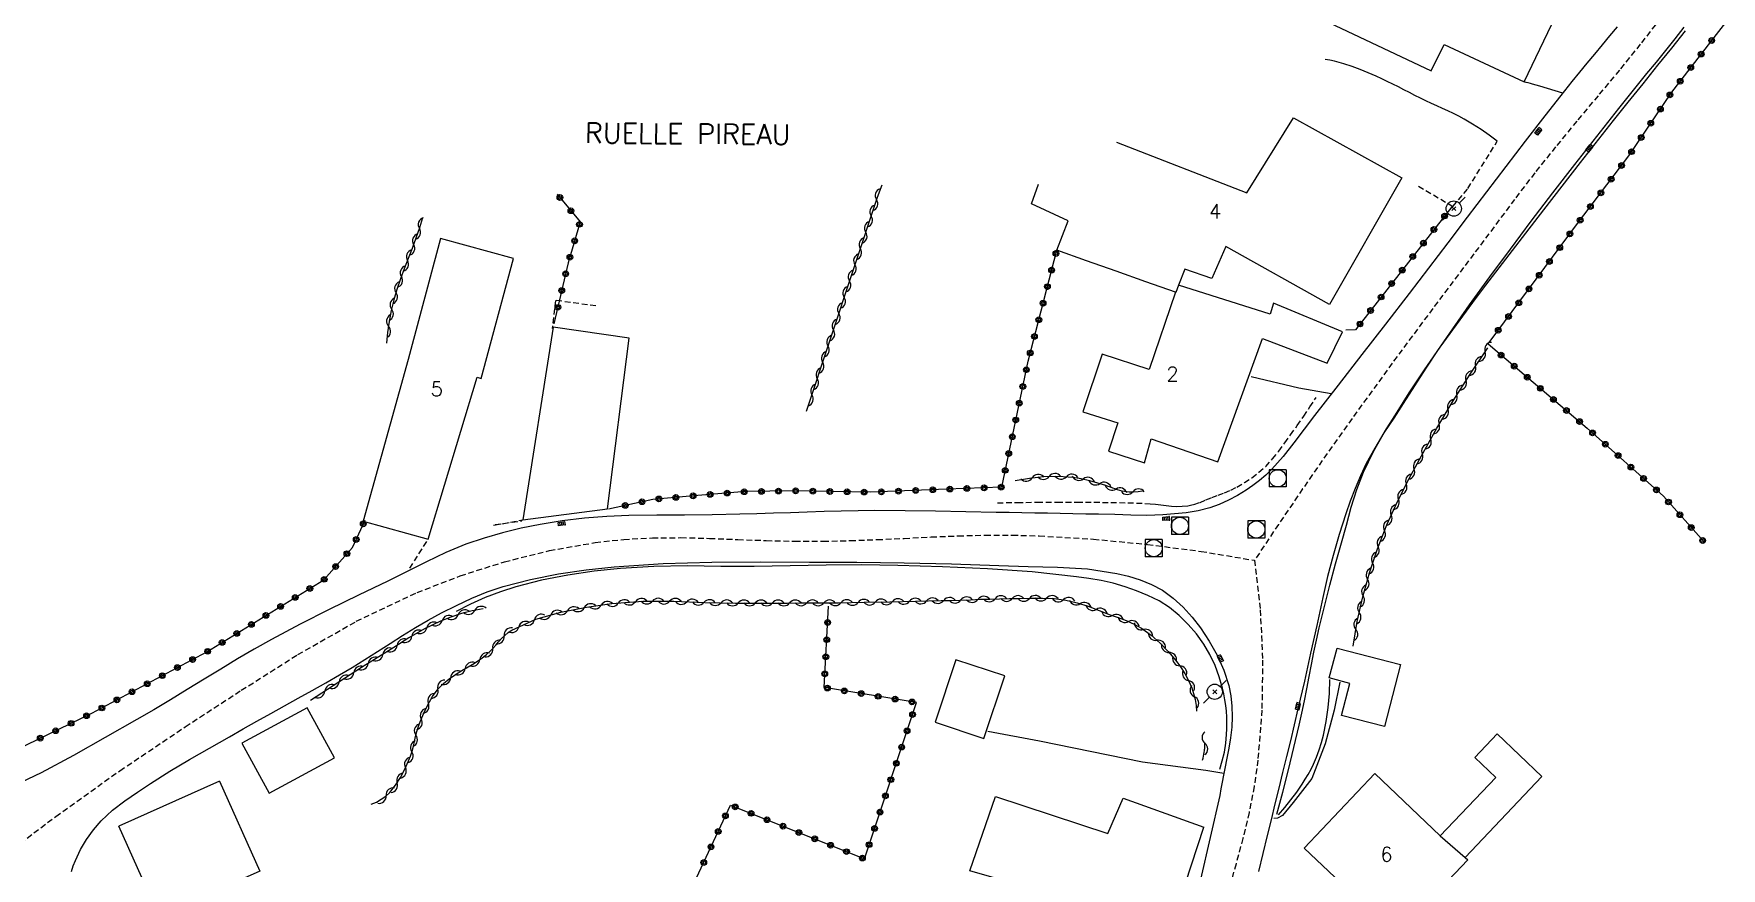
# Model space of a CAD drawing. Header units: millimetres. Extents: x 183000 to 184001, y 152999 to 154000.
# Drawn here: x 183497.6 to 183645.3, y 153094.2 to 153167.3 of the extents above; entities that cross this region are included whole.
import ezdxf
from ezdxf.enums import TextEntityAlignment as Align

# ---------------------------------------------------------------- set-up
doc = ezdxf.new("R2010")
doc.units = ezdxf.units.MM
doc.linetypes.add('DASHED', pattern=[0.75, 0.5, -0.25])
doc.layers.get('0').update_dxf_attribs({"linetype": 'CONTINUOUS'})
for name, color, linetype in [('W0001', 6, 'DASHED'), ('W0008', 7, 'CONTINUOUS'), ('W0017', 7, 'CONTINUOUS'), ('W0101', 7, 'CONTINUOUS'), ('W0104', 1, 'CONTINUOUS'), ('W0112', 1, 'DASHED'), ('W0211', 2, 'CONTINUOUS'), ('W0214', 2, 'CONTINUOUS'), ('W0310', 3, 'CONTINUOUS'), ('W0322', 7, 'CONTINUOUS'), ('W0323', 7, 'CONTINUOUS'), ('W0401', 7, 'CONTINUOUS'), ('W0420', 7, 'CONTINUOUS'), ('W0473', 7, 'CONTINUOUS'), ('W0989', 7, 'CONTINUOUS'), ('W0991', 7, 'CONTINUOUS'), ('W1102', 7, 'CONTINUOUS')]:
    doc.layers.add(name, color=color, linetype=linetype)
doc.styles.get("Standard").update_dxf_attribs({"font": 'romans.shx', "width": 0.85})

# ---------------------------------------------------------------- blocks, each defined once
blk = doc.blocks.new('T401')
for p, q in [((-0.3, 0.3), (0, 0.3)), ((-0.3, -0.25), (-0.3, 0.3)), ((-0.3, 0.15), (0, 0.15)), ((-0.3, 0), (0, 0)), ((0, 0.3), (0, -0.25)), ((-0.3, -0.15), (0, -0.15)), ((-0.3, -0.25), (-0.3, -0.3)), ((-0.3, -0.3), (0, -0.3)), ((0, -0.3), (0, -0.25))]:
    blk.add_line(p, q)
blk = doc.blocks.new('T420')
for p, q in [((0.75, 0.75), (-0.75, 0.75)), ((-0.75, 0.75), (-0.75, -0.75)), ((0.75, 0.75), (0.75, -0.75)), ((0.75, -0.75), (-0.75, -0.75))]:
    blk.add_line(p, q)
blk.add_ellipse((0, 0), major_axis=(-0.53, 0.53), ratio=1, start_param=3.926991, end_param=10.210176)
blk = doc.blocks.new('T473')
for p, q in [((-0.166667, 0.166667), (0.166667, -0.166667)), ((-0.166667, -0.166667), (0.166667, 0.166667)), ((0.500001, 0.500001), (1.000002, 1.000002)), ((-1.000002, -1.000002), (-0.500001, -0.500001))]:
    blk.add_line(p, q)
blk.add_ellipse((0, 0), major_axis=(0.471405, 0.471405), ratio=1, start_param=5.4977871438, end_param=11.780972451)
blk = doc.blocks.new('t310o')
at = {"color": 0, "linetype": 'Continuous'}
for centre, start, end in [((-0.5, 0.38), 216.8699, 323.1304), ((0.5, -0.37), 36.8699, 143.1303)]:
    blk.add_arc(centre, 0.625, start, end, dxfattribs=at)
blk = doc.blocks.new('t323o')
at = {"color": 0, "linetype": 'Continuous'}
for radius in [0.25, 0.15]:
    blk.add_circle((0, 0), radius, dxfattribs=at)
blk = doc.blocks.new('t322o')
at = {"color": 0, "linetype": 'Continuous'}
for radius in [0.25, 0.15]:
    blk.add_circle((0, 0), radius, dxfattribs=at)

msp = doc.modelspace()

# ---------------------------------------------------------------- linework, layer by layer
at = {"layer": 'W0001'}
for points in [[(183641.72, 153171), (183639.99, 153168.66), (183638.2, 153166.36), (183636.37, 153164.1), (183634.51, 153161.86), (183632.64, 153159.63), (183630.79, 153157.38), (183628.97, 153155.11), (183627.2, 153152.79), (183623.63, 153148.01), (183620.04, 153143.24), (183616.48, 153138.45), (183612.98, 153133.61), (183610.8, 153130.54), (183608.65, 153127.45), (183606.53, 153124.33), (183604.44, 153121.2)], [(183494.02, 153094.64), (183499.53, 153098.78), (183505.14, 153102.78), (183510.86, 153106.63), (183515.76, 153109.82), (183520.72, 153112.95), (183525.83, 153115.86), (183531.15, 153118.38), (183534.93, 153119.84), (183538.8, 153121.07), (183542.74, 153122.05), (183546.74, 153122.75), (183549.23, 153123.03), (183551.74, 153123.16), (183554.24, 153123.18), (183556.74, 153123.12), (183559.22, 153123.02), (183561.71, 153122.93), (183564.2, 153122.86), (183566.69, 153122.86), (183569.05, 153122.92), (183571.41, 153123.01), (183573.78, 153123.12), (183576.14, 153123.24), (183578.5, 153123.34), (183580.87, 153123.4), (183583.24, 153123.4), (183585.6, 153123.34), (183590.34, 153123.05), (183595.06, 153122.59), (183599.76, 153121.98), (183604.44, 153121.2)], [(183604.44, 153121.2), (183604.94, 153116.85), (183605.15, 153112.47), (183605.08, 153108.08), (183604.73, 153103.71), (183604.41, 153101.41), (183603.96, 153099.12), (183603.42, 153096.86), (183602.82, 153094.62), (183602.18, 153092.4), (183601.53, 153090.18), (183600.91, 153087.95), (183600.33, 153085.71), (183598.76, 153079.38), (183597.15, 153073.06), (183595.59, 153066.72), (183594.2, 153060.34), (183593.21, 153055.28), (183592.33, 153050.2), (183591.53, 153045.11), (183590.83, 153040)]]:
    msp.add_lwpolyline(points, dxfattribs=at)
at = {"layer": 'W0008'}
for points in [[(183636.17, 153167.9), (183635.51, 153167.11), (183634.85, 153166.31), (183634.19, 153165.51), (183633.53, 153164.72), (183632.87, 153163.92), (183632.22, 153163.11), (183631.58, 153162.3), (183629.85, 153160.11), (183628.13, 153157.89), (183626.43, 153155.67), (183624.74, 153153.45), (183623.05, 153151.22), (183621.36, 153148.99), (183619.66, 153146.77), (183617.96, 153144.55), (183615.89, 153141.87), (183613.83, 153139.2), (183611.76, 153136.54), (183609.68, 153133.88), (183608.78, 153132.68), (183607.88, 153131.47), (183606.95, 153130.28), (183605.94, 153129.16), (183605.42, 153128.66), (183604.87, 153128.19), (183604.3, 153127.75), (183603.7, 153127.34), (183602.95, 153126.88), (183602.16, 153126.46), (183601.35, 153126.09), (183600.52, 153125.79), (183599.5, 153125.53), (183598.47, 153125.36), (183597.44, 153125.26), (183596.41, 153125.18), (183595, 153125.13), (183593.6, 153125.15), (183592.2, 153125.2), (183590.79, 153125.23), (183589.67, 153125.25), (183588.55, 153125.27), (183587.44, 153125.29), (183586.32, 153125.31), (183585.2, 153125.33), (183584.08, 153125.35), (183582.96, 153125.37), (183581.84, 153125.39), (183579.18, 153125.44), (183576.53, 153125.5), (183573.87, 153125.54), (183571.22, 153125.55), (183569.74, 153125.53), (183568.26, 153125.5), (183566.78, 153125.46), (183565.3, 153125.41), (183563.83, 153125.36), (183562.35, 153125.31), (183560.87, 153125.27), (183559.39, 153125.23), (183556.97, 153125.19), (183554.54, 153125.16), (183552.12, 153125.14), (183549.69, 153125.13)], [(183642, 153167.87), (183641.21, 153166.83), (183640.4, 153165.81), (183639.58, 153164.8), (183638.75, 153163.79), (183637.92, 153162.78), (183637.1, 153161.77), (183636.29, 153160.75), (183634.36, 153158.29), (183632.43, 153155.83), (183630.52, 153153.36), (183628.63, 153150.87), (183626.81, 153148.44), (183625.01, 153146), (183623.23, 153143.55), (183621.49, 153141.07), (183620.45, 153139.55), (183619.44, 153138.02), (183618.44, 153136.48), (183617.46, 153134.93), (183616.62, 153133.63), (183615.77, 153132.34), (183614.96, 153131.02), (183614.22, 153129.66), (183613.7, 153128.59), (183613.24, 153127.49), (183612.82, 153126.38), (183612.42, 153125.26), (183611.84, 153123.45), (183611.31, 153121.63), (183610.84, 153119.79), (183610.42, 153117.94)], [(183549.69, 153125.13), (183547.74, 153125.04), (183545.79, 153124.89), (183543.85, 153124.65), (183541.92, 153124.34), (183540.27, 153124), (183538.63, 153123.6), (183537.01, 153123.14), (183535.42, 153122.6), (183533.67, 153121.88), (183531.96, 153121.07), (183530.28, 153120.22), (183528.59, 153119.38), (183526.03, 153118.14), (183523.46, 153116.89), (183520.92, 153115.61), (183518.4, 153114.27), (183516.9, 153113.43), (183515.42, 153112.57), (183513.96, 153111.68), (183512.5, 153110.79), (183511.04, 153109.89), (183509.57, 153108.99), (183508.1, 153108.12), (183506.62, 153107.26), (183503.85, 153105.68), (183501.08, 153104.1), (183498.26, 153102.59), (183495.37, 153101.23)], [(183500.9, 153093.96), (183501.06, 153094.45), (183501.25, 153094.93), (183501.69, 153095.88), (183502.22, 153096.77), (183502.83, 153097.62), (183503.51, 153098.41), (183504.5, 153099.34), (183505.57, 153100.16), (183506.69, 153100.91), (183507.81, 153101.65), (183509.5, 153102.74), (183511.24, 153103.76), (183512.99, 153104.76), (183514.73, 153105.76), (183515.93, 153106.44), (183517.13, 153107.12), (183518.34, 153107.79), (183519.55, 153108.45), (183520.75, 153109.12), (183521.96, 153109.79), (183523.16, 153110.47), (183524.35, 153111.16), (183525.47, 153111.83), (183526.58, 153112.52), (183527.68, 153113.23), (183528.78, 153113.93), (183529.88, 153114.63), (183531, 153115.31), (183532.13, 153115.97), (183533.28, 153116.59), (183534.59, 153117.25), (183535.93, 153117.87), (183537.29, 153118.43), (183538.68, 153118.91), (183541.08, 153119.53), (183543.51, 153120), (183545.95, 153120.35), (183548.4, 153120.62), (183552.67, 153120.93), (183556.95, 153121.04), (183561.23, 153121.05), (183565.5, 153121.04), (183569.64, 153121.03), (183573.78, 153120.98), (183577.91, 153120.88), (183582.05, 153120.73), (183584.62, 153120.66), (183587.21, 153120.6), (183589.81, 153120.44), (183592.38, 153120.04), (183593.41, 153119.8), (183594.44, 153119.49), (183595.43, 153119.09), (183596.38, 153118.57), (183597.33, 153117.88), (183598.2, 153117.09), (183598.99, 153116.22), (183599.7, 153115.3), (183600.48, 153114.12), (183601.17, 153112.89), (183601.74, 153111.59), (183602.18, 153110.24), (183602.36, 153109.34), (183602.45, 153108.42), (183602.47, 153107.5), (183602.44, 153106.58), (183602.35, 153105.67), (183602.2, 153104.76), (183602.01, 153103.87), (183601.83, 153102.97), (183601.73, 153102.38), (183601.62, 153101.78), (183601.5, 153101.19), (183601.39, 153100.6)], [(183610.42, 153117.94), (183609.89, 153115.5), (183609.35, 153113.06), (183608.8, 153110.62), (183608.24, 153108.19), (183607.91, 153106.8), (183607.58, 153105.41), (183607.24, 153104.03), (183606.9, 153102.64), (183606.56, 153101.25), (183606.23, 153099.87), (183605.89, 153098.48), (183605.55, 153097.1), (183604.79, 153093.96)], [(183601.39, 153100.6), (183600.55, 153096.93), (183599.71, 153093.27)]]:
    msp.add_lwpolyline(points, dxfattribs=at)
at = {"layer": 'W0017'}
for points in [[(183625.68, 153157.88), (183624.98, 153158.4), (183624.26, 153158.89), (183623.53, 153159.36), (183622.78, 153159.8), (183622.31, 153160.06), (183621.84, 153160.3), (183621.36, 153160.53), (183620.88, 153160.75), (183620.4, 153160.97), (183619.92, 153161.19), (183619.43, 153161.42), (183618.96, 153161.65), (183618.47, 153161.89), (183617.99, 153162.13), (183617.51, 153162.38), (183617.03, 153162.63), (183616.55, 153162.87), (183616.06, 153163.11), (183615.58, 153163.35), (183615.08, 153163.57), (183614.39, 153163.87), (183613.69, 153164.15), (183612.98, 153164.41), (183612.26, 153164.65), (183611.86, 153164.77), (183611.45, 153164.87), (183611.04, 153164.96), (183610.63, 153165.04)], [(183631.41, 153162.08), (183630.75, 153162.29), (183630.09, 153162.5), (183629.42, 153162.69), (183628.76, 153162.88), (183628.58, 153162.93), (183628.4, 153162.98), (183628.22, 153163.02), (183628.05, 153163.07)], [(183611.15, 153135.76), (183608.31, 153136.27), (183604.15, 153137.27)], [(183601.75, 153102.54), (183600.17, 153102.79), (183594.64, 153103.52), (183585.61, 153105.37), (183581.1, 153106.21)]]:
    msp.add_lwpolyline(points, dxfattribs=at)
at = {"layer": 'W0101'}
for points in [[(183592.36, 153157.79), (183603.76, 153153.35), (183607.86, 153159.91), (183617.32, 153154.66), (183611, 153143.6), (183601.94, 153148.66), (183600.7, 153145.86), (183598.33, 153146.68), (183597.78, 153145.27)], [(183597.51, 153144.66), (183594.92, 153145.58), (183592.32, 153146.5), (183589.73, 153147.42), (183587.13, 153148.34), (183588.13, 153150.92), (183584.92, 153152.4), (183585.52, 153154.11)], [(183601.23, 153129.82), (183605.13, 153140.62), (183610.79, 153138.46), (183612.13, 153141.2), (183606.1, 153143.7), (183605.81, 153142.73), (183597.78, 153145.27)], [(183597.51, 153144.66), (183595.22, 153137.91), (183591.11, 153139.25), (183589.42, 153134.19), (183592.48, 153133.24), (183591.66, 153130.74), (183594.8, 153129.74), (183595.38, 153131.82), (183601.23, 153129.82)], [(183597.54, 153144.65), (183597.51, 153144.66)], [(183513.87, 153101.88), (183505.05, 153097.94)], [(183513.87, 153101.88), (183517.39, 153093.99), (183513.02, 153092.04), (183515.27, 153087.01), (183510.81, 153085.03), (183505.05, 153097.94)], [(183596.2, 153086.27), (183584.63, 153090.14), (183585.21, 153092.38), (183579.52, 153094.01), (183581.76, 153100.52), (183591.61, 153097.28), (183592.93, 153100.39), (183599.99, 153097.83)], [(183596.2, 153086.27), (183599.99, 153097.83)]]:
    msp.add_lwpolyline(points, dxfattribs=at)
for points in [[(183532.12, 153123.04), (183536.42, 153137.24), (183536.76, 153137.11), (183539.58, 153147.62), (183533.2, 153149.36), (183530.36, 153138.77), (183526.43, 153124.62)], [(183622.87, 153095.2), (183623.1, 153094.99), (183616.83, 153088.38), (183608.79, 153096.01), (183614.98, 153102.53), (183620.7, 153097.09), (183622.87, 153095.2)]]:
    msp.add_lwpolyline(points, close=True, dxfattribs=at)
at = {"layer": 'W0104'}
for points in [[(183605.19, 153171), (183619.9, 153164.04), (183621.04, 153166.33), (183628.05, 153163.07), (183631.82, 153171)], [(183611.9, 153110.53), (183611.4, 153108.08), (183610.63, 153105.13), (183609.45, 153102.1), (183607.82, 153099.99), (183606.89, 153098.86), (183606.45, 153098.62), (183606.13, 153098.6)], [(183620.7, 153097.09), (183625.56, 153102.2), (183623.72, 153103.95), (183625.67, 153106), (183629.59, 153102.27), (183622.87, 153095.2)]]:
    msp.add_lwpolyline(points, dxfattribs=at)
for points in [[(183543.05, 153141.59), (183540.39, 153124.73), (183547.8, 153125.71), (183549.72, 153140.64)], [(183612.04, 153107.62), (183612.77, 153110.43), (183610.98, 153110.9), (183611.67, 153113.52), (183617.22, 153112.07), (183615.8, 153106.64), (183612.04, 153107.62)], [(183580.76, 153105.61), (183582.58, 153111.09), (183578.31, 153112.5), (183576.49, 153107.02), (183580.76, 153105.61)], [(183521.53, 153108.29), (183515.81, 153105.18), (183518.19, 153100.81), (183523.91, 153103.92), (183521.53, 153108.29)]]:
    msp.add_lwpolyline(points, close=True, dxfattribs=at)
at = {"layer": 'W0112'}
for points in [[(183618.8, 153153.95), (183621.8, 153152.16), (183623.12, 153153.74), (183625.68, 153157.88)], [(183546.8, 153143.46), (183543.27, 153143.94), (183542.98, 153141.49)], [(183581.94, 153126.23), (183583.68, 153126.26), (183585.42, 153126.28), (183587.16, 153126.29), (183588.9, 153126.29), (183590.39, 153126.28), (183591.87, 153126.26), (183593.36, 153126.23), (183594.85, 153126.18), (183595.32, 153126.15), (183595.78, 153126.11), (183596.25, 153126.05), (183596.71, 153126), (183597.18, 153125.95), (183597.65, 153125.92), (183598.12, 153125.93), (183598.59, 153125.97), (183599.14, 153126.09), (183599.67, 153126.27), (183600.19, 153126.48), (183600.7, 153126.68), (183601.25, 153126.89), (183601.81, 153127.1), (183602.36, 153127.34), (183602.89, 153127.61), (183603.56, 153128), (183604.21, 153128.43), (183604.83, 153128.91), (183605.42, 153129.42), (183606.02, 153130.07), (183606.57, 153130.76), (183607.09, 153131.48), (183607.6, 153132.19), (183608.18, 153132.99), (183608.74, 153133.8), (183609.29, 153134.62), (183609.82, 153135.46)], [(183537.84, 153124.26), (183540.39, 153124.73)], [(183537.97, 153124.33), (183540.32, 153124.65)], [(183530.51, 153120.51), (183532.12, 153123.04)]]:
    msp.add_lwpolyline(points, dxfattribs=at)
at = {"layer": 'W0211'}
msp.add_lwpolyline([(183606.55, 153098.91), (183607.1, 153099.56), (183607.62, 153100.22), (183608.13, 153100.9), (183608.61, 153101.6), (183608.88, 153102.03), (183609.14, 153102.46), (183609.39, 153102.91), (183609.61, 153103.37), (183609.87, 153103.98), (183610.1, 153104.61), (183610.31, 153105.25), (183610.48, 153105.9), (183610.71, 153107.1), (183610.89, 153108.32), (183610.99, 153109.54), (183611.03, 153110.77)], dxfattribs=at)
at = {"layer": 'W0214'}
for points in [[(183606.39, 153098.97), (183606.91, 153100.91), (183607.41, 153102.86), (183607.88, 153104.81), (183608.34, 153106.77), (183608.58, 153107.83), (183608.8, 153108.89), (183609.01, 153109.96), (183609.22, 153111.02), (183609.43, 153112.09), (183609.64, 153113.15), (183609.87, 153114.22), (183610.11, 153115.28), (183610.56, 153117.15), (183611.04, 153119.02), (183611.54, 153120.88), (183612.06, 153122.73), (183612.49, 153124.28), (183612.91, 153125.84), (183613.39, 153127.39), (183613.98, 153128.9), (183614.86, 153130.71), (183615.85, 153132.46), (183616.91, 153134.16), (183617.98, 153135.85), (183619.31, 153137.87), (183620.7, 153139.85), (183622.11, 153141.81), (183623.54, 153143.76), (183624.68, 153145.29), (183625.84, 153146.8), (183627.01, 153148.31), (183628.18, 153149.82), (183629.77, 153151.88), (183631.37, 153153.95), (183632.97, 153156.01), (183634.58, 153158.06), (183635.86, 153159.68), (183637.15, 153161.3), (183638.45, 153162.91), (183639.74, 153164.52), (183640.96, 153166.03), (183642.17, 153167.55)], [(183601.39, 153102.92), (183601.62, 153103.66), (183601.8, 153104.41), (183601.92, 153105.18), (183601.99, 153105.95), (183602.01, 153106.46), (183602.02, 153106.97), (183602.01, 153107.48), (183601.98, 153107.99), (183601.92, 153108.5), (183601.85, 153109), (183601.76, 153109.51), (183601.65, 153110.01), (183601.35, 153111.01), (183600.98, 153112), (183600.53, 153112.95), (183599.99, 153113.85), (183599.35, 153114.75), (183598.64, 153115.59), (183597.85, 153116.37), (183596.99, 153117.07), (183596.08, 153117.65), (183595.11, 153118.13), (183594.12, 153118.53), (183593.11, 153118.88), (183592.07, 153119.19), (183591.01, 153119.42), (183589.94, 153119.6), (183588.87, 153119.75), (183584.97, 153120.18), (183581.06, 153120.46), (183577.14, 153120.63), (183573.22, 153120.75), (183570.08, 153120.8), (183566.94, 153120.78), (183563.8, 153120.72), (183560.65, 153120.67), (183557.73, 153120.67), (183554.81, 153120.7), (183551.88, 153120.67), (183548.96, 153120.49), (183546.64, 153120.24), (183544.34, 153119.9), (183542.05, 153119.46), (183539.79, 153118.88), (183538.44, 153118.45), (183537.12, 153117.94), (183535.83, 153117.37), (183534.57, 153116.72)]]:
    msp.add_lwpolyline(points, dxfattribs=at)
at = {"layer": 'W0310'}
for points in [[(183565.24, 153134.24), (183571.43, 153152.97), (183571.84, 153154.06)], [(183531.63, 153151.16), (183531.37, 153150.29), (183531.05, 153149.39), (183530.72, 153148.49), (183530.37, 153147.6), (183530.02, 153146.71), (183529.69, 153145.82), (183529.38, 153144.91), (183529.12, 153143.99), (183528.89, 153143.05), (183528.71, 153142.11), (183528.56, 153141.15), (183528.46, 153140.19)], [(183613.06, 153113.67), (183613.43, 153115.84), (183613.91, 153117.99), (183614.5, 153120.11), (183615.19, 153122.2), (183616.02, 153124.3), (183616.96, 153126.35), (183617.98, 153128.36), (183619.04, 153130.35), (183620.39, 153132.77), (183621.82, 153135.16), (183623.31, 153137.5), (183624.86, 153139.8)], [(183583.5, 153128.18), (183584.75, 153128.4), (183586.01, 153128.52), (183587.29, 153128.55), (183588.55, 153128.47), (183589.28, 153128.36), (183590, 153128.18), (183590.7, 153127.97), (183591.4, 153127.76), (183591.61, 153127.7), (183591.81, 153127.63), (183592.02, 153127.55), (183592.22, 153127.47), (183592.42, 153127.4), (183592.63, 153127.33), (183592.84, 153127.27), (183593.06, 153127.24), (183593.46, 153127.2), (183593.85, 153127.19), (183594.25, 153127.22), (183594.64, 153127.29)], [(183527.14, 153099.86), (183527.59, 153100.04), (183528.01, 153100.28), (183528.4, 153100.56), (183528.75, 153100.89), (183529.27, 153101.51), (183529.71, 153102.2), (183530.08, 153102.92), (183530.41, 153103.65), (183530.57, 153104.07), (183530.71, 153104.49), (183530.82, 153104.92), (183530.92, 153105.35), (183531.02, 153105.78), (183531.13, 153106.21), (183531.26, 153106.64), (183531.41, 153107.05), (183531.73, 153107.81), (183532.08, 153108.56), (183532.49, 153109.28), (183532.99, 153109.95), (183533.46, 153110.42), (183533.97, 153110.83), (183534.51, 153111.2), (183535.07, 153111.54), (183535.62, 153111.87), (183536.18, 153112.2), (183536.72, 153112.56), (183537.23, 153112.95), (183537.52, 153113.21), (183537.78, 153113.49), (183538.03, 153113.77), (183538.28, 153114.06), (183538.54, 153114.35), (183538.82, 153114.62), (183539.12, 153114.87), (183539.45, 153115.09), (183541.54, 153116.04), (183543.74, 153116.67), (183545.97, 153117.09), (183548.19, 153117.41), (183550.9, 153117.62), (183553.62, 153117.61), (183556.33, 153117.51), (183559.02, 153117.46), (183560.15, 153117.46), (183561.27, 153117.46), (183562.4, 153117.46), (183563.53, 153117.46), (183564.65, 153117.47), (183565.78, 153117.47), (183566.91, 153117.48), (183568.03, 153117.49), (183570.28, 153117.52), (183572.52, 153117.57), (183574.77, 153117.62), (183577.02, 153117.67), (183577.87, 153117.69), (183578.72, 153117.72), (183579.57, 153117.75), (183580.43, 153117.79), (183581.28, 153117.81), (183582.13, 153117.84), (183582.99, 153117.85), (183583.84, 153117.86), (183584.86, 153117.87), (183585.88, 153117.88), (183586.9, 153117.85), (183587.92, 153117.72), (183588.92, 153117.49), (183589.89, 153117.17), (183590.85, 153116.8), (183591.8, 153116.43), (183592.5, 153116.18), (183593.21, 153115.92), (183593.9, 153115.62), (183594.56, 153115.25), (183595.4, 153114.64), (183596.17, 153113.96), (183596.88, 153113.21), (183597.54, 153112.43), (183597.95, 153111.87), (183598.33, 153111.29), (183598.66, 153110.67), (183598.94, 153110.03), (183599.1, 153109.53), (183599.23, 153109.02), (183599.32, 153108.5), (183599.36, 153107.98)], [(183536.92, 153116.96), (183535.97, 153116.77), (183535.03, 153116.53), (183534.1, 153116.23), (183533.2, 153115.88), (183531.79, 153115.19), (183530.44, 153114.4), (183529.12, 153113.57), (183527.8, 153112.74), (183526.29, 153111.81), (183524.79, 153110.86), (183523.3, 153109.9), (183521.82, 153108.92)]]:
    msp.add_lwpolyline(points, dxfattribs=at)
msp.add_lwpolyline([(183599.89, 153103.71, 0.039082), (183600.04, 153104.42, 0.019729), (183600.09, 153104.84, 0.019338), (183600.1, 153105.26)], format="xyb", dxfattribs=at)
at = {"layer": 'W0322'}
for points in [[(183624.88, 153140.13), (183632.63, 153150.55), (183637.19, 153156.59), (183640.96, 153162.17), (183647.79, 153171)], [(183582.31, 153127.6), (183577.52, 153127.42), (183570.82, 153127.16), (183564.11, 153127.29), (183559.92, 153127.21), (183555.02, 153126.81), (183551.78, 153126.52), (183547.9, 153125.68)], [(183478.01, 153100.41), (183482.67, 153100.73), (183489.73, 153102.23), (183496.06, 153104.6), (183502.69, 153107.81), (183512.76, 153113.19), (183522.98, 153119.49), (183525.51, 153122.33), (183526.59, 153124.7)]]:
    msp.add_lwpolyline(points, dxfattribs=at)
at = {"layer": 'W0323'}
for points in [[(183543.4, 153153.24), (183545.43, 153150.81), (183544.37, 153147.23), (183543.13, 153141.88)], [(183621.7, 153152.13), (183613.27, 153141.36), (183612.42, 153141.33)], [(183582.31, 153127.6), (183584.63, 153138.64), (183587.13, 153148.34)], [(183624.88, 153140.13), (183633.55, 153132.77), (183640.22, 153126.82), (183643.75, 153122.83)], [(183554.97, 153092.03), (183558.57, 153099.78), (183570.3, 153095.07), (183574.86, 153108.74), (183566.77, 153110.06), (183567.16, 153117.17)]]:
    msp.add_lwpolyline(points, dxfattribs=at)
at = {"layer": 'W1102'}
msp.add_lwpolyline([(183597.78, 153145.27), (183597.54, 153144.65)], dxfattribs=at)

# ---------------------------------------------------------------- block references
at = {"layer": 'W0310'}
for p, rotation in [((183571.36, 153152.76), 71.7131783497642), ((183531.35, 153150.24), 250.818506155149), ((183570.89, 153151.33), 71.7131783497642), ((183530.84, 153148.83), 249.2939301936443), ((183570.42, 153149.91), 71.7131783497642), ((183530.3, 153147.43), 248.6607290011819), ((183569.94, 153148.48), 71.7131783497642), ((183529.77, 153146.03), 249.6797939260336), ((183569, 153145.64), 71.7131783497642), ((183569.47, 153147.06), 71.7131783497642), ((183529.3, 153144.61), 253.9978857284124), ((183568.53, 153144.21), 71.7131783497642), ((183528.92, 153143.16), 256.606571477353), ((183568.06, 153142.79), 71.7131783497642), ((183528.65, 153141.68), 261.3364051823258), ((183567.59, 153141.36), 71.7131783497642), ((183567.12, 153139.94), 71.7131783497642), ((183566.65, 153138.52), 71.7131783497642), ((183624.62, 153139.44), 56.01427474051938), ((183566.18, 153137.09), 71.7131783497642), ((183622.95, 153136.94), 57.5957881246804), ((183623.78, 153138.2), 56.01427474051938), ((183565.71, 153135.67), 71.7131783497642), ((183622.15, 153135.68), 57.5957881246804), ((183621.37, 153134.4), 59.17730177806315), ((183620.6, 153133.11), 59.17730177806315), ((183619.86, 153131.81), 60.75881570173295), ((183619.12, 153130.5), 60.75881570173295), ((183618.41, 153129.18), 61.92421128770334), ((183584.98, 153128.42), 5.446342462317336), ((183586.47, 153128.53), 1.117535905290482), ((183587.97, 153128.51), 356.7887283849738), ((183589.46, 153128.32), 345.8523278723947), ((183590.9, 153127.91), 343.4559418619234), ((183592.32, 153127.43), 340.0458130941822), ((183593.79, 153127.2), 359.4718868785329), ((183617.04, 153126.51), 63.09956248071551), ((183617.72, 153127.85), 63.09956248071551), ((183616.41, 153125.15), 65.29912095810629), ((183615.81, 153123.78), 68.51881108969576), ((183615.26, 153122.38), 68.51881108969576), ((183614.78, 153120.96), 71.74641540845047), ((183614.34, 153119.53), 74.55994163063724), ((183613.94, 153118.08), 74.55994163063724), ((183536.2, 153116.82), 190.9958552017434), ((183544.31, 153116.78), 10.53765915018838), ((183545.78, 153117.05), 10.53765915018838), ((183547.27, 153117.27), 8.115596908197768), ((183548.75, 153117.45), 4.533518991766961), ((183550.25, 153117.57), 4.533518991766961), ((183551.75, 153117.62), 359.7097419478245), ((183553.25, 153117.61), 359.7097419478245), ((183554.75, 153117.56), 357.8604366656904), ((183556.25, 153117.51), 357.8604366656904), ((183557.75, 153117.48), 359.0146254186633), ((183559.25, 153117.46), 0.1657825673866707), ((183560.75, 153117.46), 0.06391895107165516), ((183562.25, 153117.46), 0.007392826342844671), ((183563.75, 153117.46), 0.05228297831000826), ((183565.25, 153117.47), 0.1756270926768254), ((183566.75, 153117.47), 0.344305125392831), ((183568.25, 153117.49), 0.8541872470974496), ((183569.75, 153117.51), 0.8541872470974496), ((183571.25, 153117.54), 1.158553090794506), ((183572.74, 153117.57), 1.331134142118147), ((183574.24, 153117.61), 1.331134142118147), ((183575.74, 153117.64), 1.371925091743786), ((183577.24, 153117.68), 1.575325781974372), ((183578.74, 153117.72), 2.104122534277564), ((183580.24, 153117.78), 2.112219194985353), ((183581.74, 153117.83), 1.536946570386936), ((183583.24, 153117.85), 0.2523941986298472), ((183584.74, 153117.86), 0.550510107847132), ((183586.24, 153117.87), 358.2700750093682), ((183587.73, 153117.75), 353.0401922725658), ((183589.19, 153117.4), 341.6775333360634), ((183590.6, 153116.9), 338.9944213821364), ((183613.61, 153116.62), 77.37346751760789), ((183531.99, 153115.29), 205.8798697935627), ((183533.34, 153115.93), 201.4368033811929), ((183534.75, 153116.44), 197.9564862325242), ((183540.05, 153115.36), 24.54053473924076), ((183541.42, 153115.99), 24.54053473924076), ((183542.85, 153116.42), 16.0423987010458), ((183592, 153116.36), 339.9150510619879), ((183593.41, 153115.83), 336.842016232389), ((183594.73, 153115.13), 323.8246785655165), ((183613.31, 153115.15), 80.18699307124405), ((183529.41, 153113.75), 212.3575253876751), ((183530.69, 153114.55), 210.3027942547074), ((183537.77, 153113.48), 46.33921964137119), ((183538.78, 153114.59), 44.71633272924613), ((183595.9, 153114.19), 318.4388204085433), ((183526.87, 153112.17), 211.6591107478978), ((183528.14, 153112.96), 212.0235639969314), ((183536.64, 153112.51), 33.39700441911883), ((183596.95, 153113.13), 310.1029438620035), ((183597.89, 153111.96), 306.5438965574706), ((183524.33, 153110.57), 212.8763366699998), ((183525.6, 153111.37), 212.2677258335186), ((183534.09, 153110.92), 34.48247116502577), ((183535.36, 153111.72), 30.42004488328278), ((183598.66, 153110.67), 298.2761660930199), ((183523.07, 153109.75), 213.4849432560511), ((183532.97, 153109.92), 52.77736818429624), ((183599.17, 153109.26), 283.9232600681019), ((183531.52, 153107.31), 67.17011810852223), ((183532.14, 153108.68), 60.45748860474743), ((183531.05, 153105.89), 75.7344707617155), ((183530.69, 153104.44), 72.52279303109694), ((183600.1, 153105.19), 90.09415940476), ((183530.13, 153103.05), 65.526815585398), ((183529.41, 153101.73), 57.73333887814249), ((183528.44, 153100.6), 42.51190218177406)]:
    msp.add_blockref('t310o', p, dxfattribs=dict(at, rotation=rotation))
at = {"layer": 'W0322'}
for p, rotation in [((183643.53, 153165.5), 52.24909415458573), ((183644.45, 153166.69), 52.24909415458573), ((183642.62, 153164.32), 52.24909415458573), ((183641.7, 153163.13), 52.24909415458573), ((183640.79, 153161.93), 56.0021775167307), ((183639.96, 153160.69), 56.0021775167307), ((183638.28, 153158.2), 56.0021775167307), ((183639.12, 153159.45), 56.0021775167307), ((183637.44, 153156.96), 56.0021775167307), ((183636.56, 153155.75), 52.93341547677631), ((183635.65, 153154.55), 52.93341547677631), ((183634.75, 153153.36), 52.93341547677631), ((183632.94, 153150.96), 52.93341547677631), ((183633.84, 153152.16), 52.93341547677631), ((183632.04, 153149.76), 53.36408381868711), ((183631.15, 153148.56), 53.36408381868711), ((183630.25, 153147.35), 53.36408381868711), ((183628.46, 153144.95), 53.36408381868711), ((183629.36, 153146.15), 53.36408381868711), ((183627.57, 153143.74), 53.36408381868711), ((183626.67, 153142.54), 53.36408381868711), ((183625.77, 153141.33), 53.36408381868711), ((183559.78, 153127.2), 184.6136002432285), ((183561.28, 153127.23), 181.0838816995313), ((183562.78, 153127.26), 181.0838816995313), ((183564.28, 153127.28), 178.8796475562373), ((183565.78, 153127.25), 178.8796475562373), ((183567.28, 153127.22), 178.8796475562373), ((183571.78, 153127.19), 182.2575324226459), ((183573.28, 153127.25), 182.2575324226459), ((183574.78, 153127.31), 182.2575324226459), ((183576.28, 153127.37), 182.2575324226459), ((183577.78, 153127.43), 182.2055411359092), ((183579.27, 153127.49), 182.2055411359092), ((183580.77, 153127.54), 182.2055411359092), ((183582.27, 153127.6), 182.2055411359092), ((183549.37, 153126), 192.2839011571279), ((183550.83, 153126.32), 192.2839011571279), ((183552.31, 153126.57), 185.1133703122491), ((183553.8, 153126.7), 185.1133703122491), ((183555.3, 153126.84), 184.6136002432285), ((183556.79, 153126.96), 184.6136002432285), ((183558.29, 153127.08), 184.6136002432285), ((183568.78, 153127.2), 178.8796475562373), ((183570.28, 153127.17), 178.8796475562373), ((183526.44, 153124.38), 65.51106714530127), ((183525.82, 153123.02), 65.51106714530127), ((183525.01, 153121.78), 48.36939702677694), ((183524.02, 153120.65), 48.36939702677694), ((183521.76, 153118.73), 31.63516969129287), ((183523.02, 153119.53), 48.36939702677694), ((183519.2, 153117.16), 31.63516969129287), ((183520.48, 153117.95), 31.63516969129287), ((183516.65, 153115.59), 31.63516969129287), ((183517.92, 153116.37), 31.63516969129287), ((183514.09, 153114.01), 31.63516969129287), ((183515.37, 153114.8), 31.63516969129287), ((183511.5, 153112.51), 28.10656974686021), ((183512.82, 153113.23), 31.63516969129287), ((183508.85, 153111.1), 28.10656974686021), ((183510.17, 153111.81), 28.10656974686021), ((183506.2, 153109.69), 28.10656974686021), ((183507.53, 153110.39), 28.10656974686021), ((183503.56, 153108.27), 28.10656974686021), ((183504.88, 153108.98), 28.10656974686021), ((183500.87, 153106.93), 25.83582355080012), ((183502.22, 153107.59), 25.83582355080012), ((183498.17, 153105.63), 25.83582355080012), ((183499.52, 153106.28), 25.83582355080012)]:
    msp.add_blockref('t322o', p, dxfattribs=dict(at, rotation=rotation))
at = {"layer": 'W0323'}
for p, rotation in [((183543.65, 153152.95), 309.8085286201115), ((183544.61, 153151.79), 309.8085286201115), ((183621.07, 153151.33), 231.9634669648292), ((183545.36, 153150.6), 253.6134131444421), ((183620.14, 153150.15), 231.9634669648292), ((183544.94, 153149.16), 253.6134131444421), ((183587.06, 153148.05), 75.52794773711946), ((183618.29, 153147.78), 231.9634669648292), ((183619.22, 153148.96), 231.9634669648292), ((183544.52, 153147.72), 253.6134131444421), ((183586.68, 153146.6), 75.52794773711946), ((183617.37, 153146.6), 231.9634669648292), ((183544.15, 153146.27), 256.9671104293365), ((183586.31, 153145.15), 75.52794773711946), ((183616.44, 153145.42), 231.9634669648292), ((183543.81, 153144.8), 256.9671104293365), ((183585.93, 153143.7), 75.52794773711946), ((183615.52, 153144.24), 231.9634669648292), ((183543.47, 153143.34), 256.9671104293365), ((183585.56, 153142.25), 75.52794773711946), ((183613.67, 153141.88), 231.9634669648292), ((183614.6, 153143.06), 231.9634669648292), ((183585.18, 153140.79), 75.52794773711946), ((183584.81, 153139.34), 75.52794773711946), ((183626.02, 153139.16), 319.6831161681607), ((183584.47, 153137.88), 78.14186428614289), ((183627.17, 153138.19), 319.6831161681607), ((183584.16, 153136.41), 78.14186428614289), ((183628.31, 153137.22), 319.6831161681607), ((183629.45, 153136.25), 319.6831161681607), ((183583.85, 153134.94), 78.14186428614289), ((183630.6, 153135.28), 319.6831161681607), ((183583.54, 153133.48), 78.14186428614289), ((183631.74, 153134.31), 319.6831161681607), ((183632.89, 153133.34), 319.6831161681607), ((183583.24, 153132.01), 78.14186428614289), ((183634.02, 153132.35), 318.2291559112591), ((183582.93, 153130.54), 78.14186428614289), ((183635.14, 153131.36), 318.2291559112591), ((183636.26, 153130.36), 318.2291559112591), ((183582.62, 153129.07), 78.14186428614289), ((183637.38, 153129.36), 318.2291559112591), ((183638.49, 153128.36), 318.2291559112591), ((183639.61, 153127.36), 318.2291559112591), ((183640.67, 153126.3), 311.4850997796974), ((183641.67, 153125.18), 311.4850997796974), ((183642.66, 153124.06), 311.4850997796974), ((183643.66, 153122.93), 311.4850997796974), ((183567.08, 153115.75), 86.82312382945676), ((183567, 153114.25), 86.82312382945676), ((183566.92, 153112.76), 86.82312382945676), ((183566.83, 153111.26), 86.82312382945676), ((183567.06, 153110.01), 170.7526061768706), ((183568.54, 153109.77), 170.7526061768706), ((183570.02, 153109.53), 170.7526061768706), ((183571.5, 153109.29), 170.7526061768706), ((183572.98, 153109.05), 170.7526061768706), ((183574.46, 153108.8), 170.7526061768706), ((183574.51, 153107.7), 71.56800504479905), ((183574.03, 153106.27), 71.56800504479905), ((183573.56, 153104.85), 71.56800504479905), ((183573.09, 153103.43), 71.56800504479905), ((183572.14, 153100.58), 71.56800504479905), ((183572.61, 153102), 71.56800504479905), ((183558.99, 153099.61), 338.090631134964), ((183571.66, 153099.16), 71.56800504479905), ((183558.13, 153098.83), 65.07837940830909), ((183560.38, 153099.05), 338.090631134964), ((183561.77, 153098.49), 338.090631134964), ((183563.17, 153097.93), 338.090631134964), ((183571.19, 153097.73), 71.56800504479905), ((183556.87, 153096.11), 65.07837940830909), ((183557.5, 153097.47), 65.07837940830909), ((183564.56, 153097.37), 338.090631134964), ((183565.95, 153096.82), 338.090631134964), ((183567.34, 153096.26), 338.090631134964), ((183570.71, 153096.31), 71.56800504479905), ((183556.24, 153094.75), 65.07837940830909), ((183568.73, 153095.7), 338.090631134964), ((183570.12, 153095.14), 338.090631134964)]:
    msp.add_blockref('t323o', p, dxfattribs=dict(at, rotation=rotation))
at = {"layer": 'W0401'}
for p, rotation in [((183629.15, 153158.83), 142.1988048032283), ((183633.63, 153157.35), 141.9002299138504), ((183543.79, 153124.55), 98.22789107776215), ((183596.7, 153125), 94.0966921394149), ((183601.31, 153112.54), 205.1552948362555), ((183608.08, 153108.45), 166.8959765400507)]:
    msp.add_blockref('T401', p, dxfattribs=dict(at, rotation=rotation))
at = {"layer": 'W0420'}
for p in [(183606.47, 153128.37), (183597.91, 153124.21), (183604.6, 153123.89), (183595.62, 153122.26)]:
    msp.add_blockref('T420', p, dxfattribs=at)
at = {"layer": 'W0473'}
for p in [(183621.88, 153151.98), (183600.96, 153109.69)]:
    msp.add_blockref('T473', p, dxfattribs=at)

# ---------------------------------------------------------------- texts
at = {"layer": 'W0989'}
msp.add_text('RUELLE PIREAU  ', height=1.75, rotation=359.5248, dxfattribs=at).set_placement((183556.03, 153158.53), align=Align.MIDDLE_CENTER)
at = {"layer": 'W0991'}
for s, p in [('4', (183600.99, 153151.75)), ('2', (183597.26, 153137.5)), ('5', (183532.87, 153136.2)), ('6', (183615.98, 153095.46))]:
    msp.add_text(s, height=1.25, dxfattribs=at).set_placement(p, align=Align.MIDDLE_CENTER)

doc.saveas('drawing.dxf')
